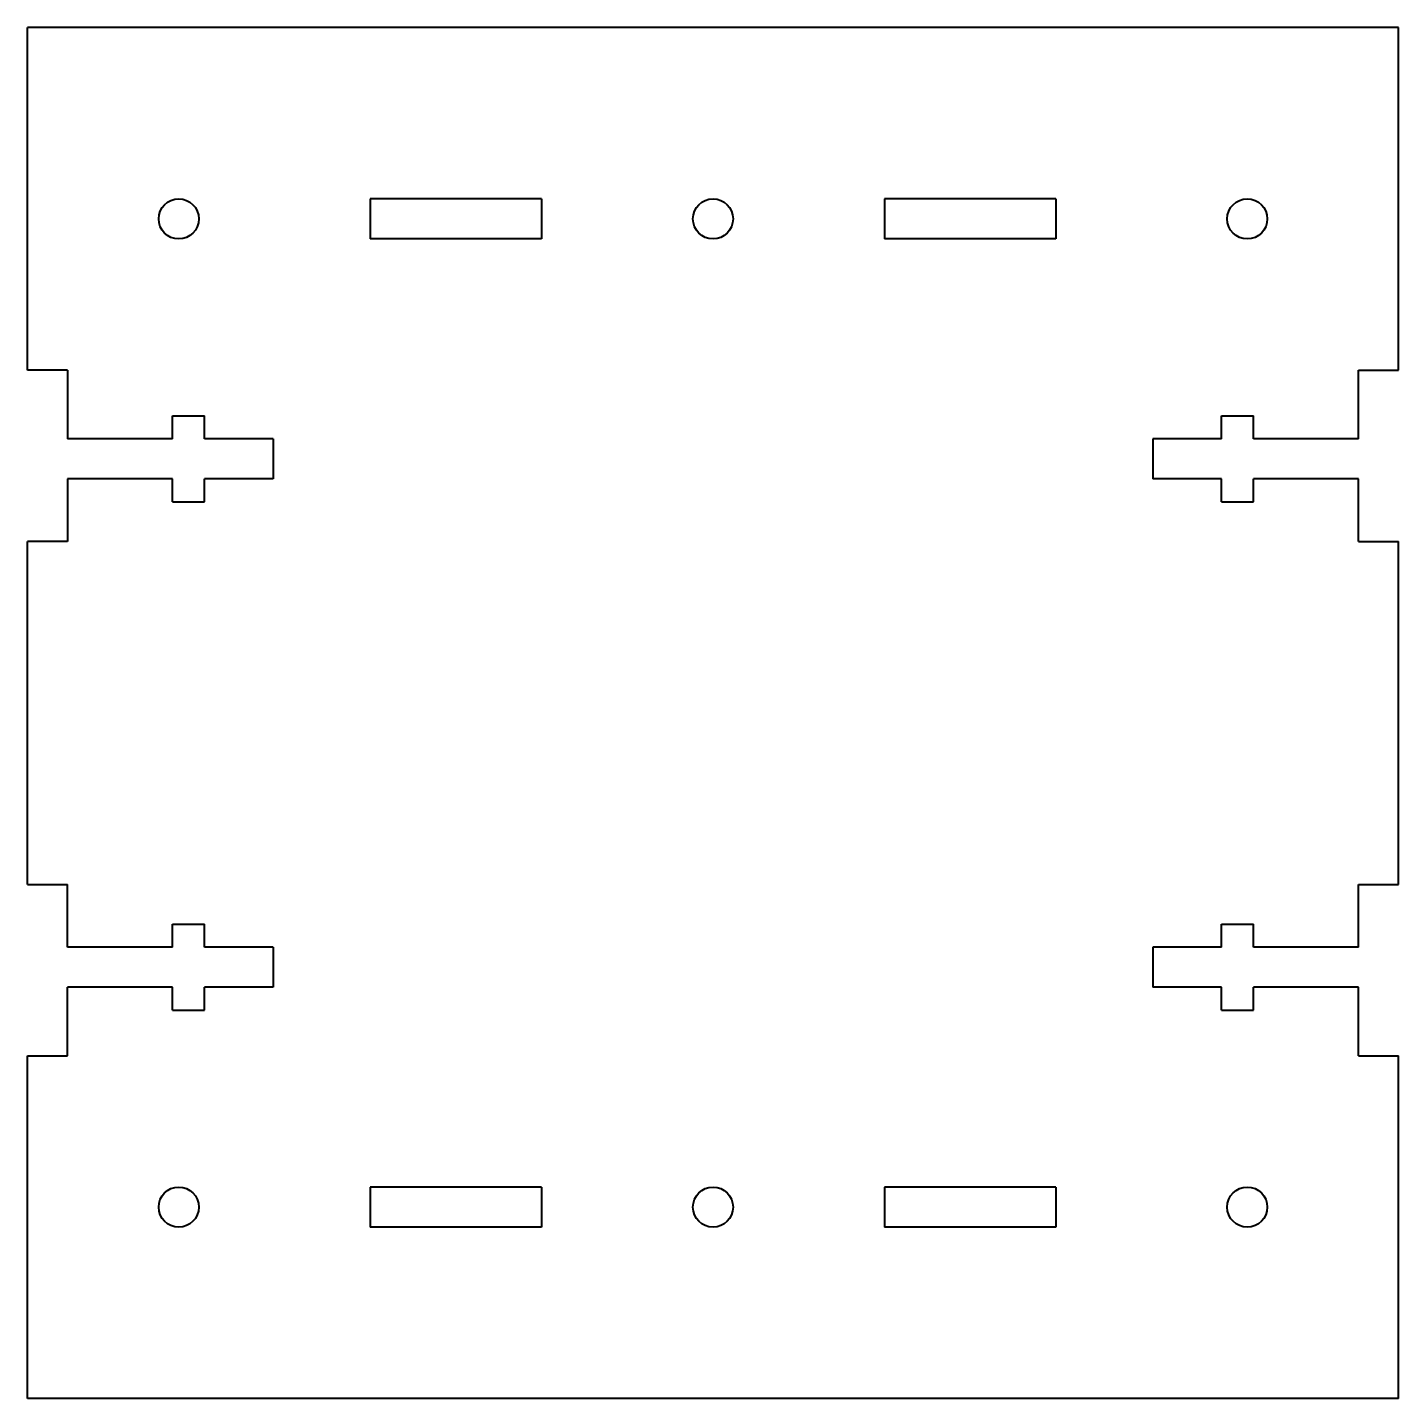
# Model space of a CAD drawing. Header units: inches. Extents: x -2 to 2, y -2 to 2.
import ezdxf

# ---------------------------------------------------------------- set-up
doc = ezdxf.new("R2010")
doc.units = ezdxf.units.IN
doc.header["$MEASUREMENT"] = 0
doc.layers.add('ModelSketch_Visible', color=7, linetype='Continuous', lineweight=40)

msp = doc.modelspace()

# ---------------------------------------------------------------- linework, layer by layer
at = {"layer": 'ModelSketch_Visible'}
for p, q in [((2, 2), (-2, 2)), ((-2, 1), (-2, 2)), ((2, 1), (2, 2)), ((-1, 1.5), (-1, 1.383)), ((-0.5, 1.5), (-1, 1.5)), ((-0.5, 1.5), (-0.5, 1.383)), ((0.5, 1.5), (0.5, 1.383)), ((1, 1.5), (0.5, 1.5)), ((1, 1.5), (1, 1.383)), ((-0.5, 1.383), (-1, 1.383)), ((1, 1.383), (0.5, 1.383)), ((-1.883, 1), (-2, 1)), ((-1.883, 1), (-1.883, 0.8)), ((1.883, 0.8), (1.883, 1)), ((1.883, 1), (2, 1)), ((-1.577, 0.8), (-1.577, 0.8665)), ((-1.577, 0.8665), (-1.483, 0.8665)), ((-1.483, 0.8), (-1.483, 0.8665)), ((1.483, 0.8), (1.483, 0.8665)), ((1.483, 0.8665), (1.577, 0.8665)), ((1.577, 0.8), (1.577, 0.8665)), ((-1.577, 0.8), (-1.883, 0.8)), ((-1.283, 0.8), (-1.483, 0.8)), ((-1.283, 0.8), (-1.283, 0.683)), ((1.283, 0.8), (1.283, 0.683)), ((1.483, 0.8), (1.283, 0.8)), ((1.883, 0.8), (1.577, 0.8)), ((-1.577, 0.683), (-1.883, 0.683)), ((-1.883, 0.683), (-1.883, 0.5)), ((-1.577, 0.6165), (-1.577, 0.683)), ((-1.283, 0.683), (-1.483, 0.683)), ((-1.483, 0.6165), (-1.483, 0.683)), ((1.483, 0.683), (1.283, 0.683)), ((1.483, 0.6165), (1.483, 0.683)), ((1.883, 0.683), (1.577, 0.683)), ((1.577, 0.6165), (1.577, 0.683)), ((1.883, 0.5), (1.883, 0.683)), ((-1.577, 0.6165), (-1.483, 0.6165)), ((1.483, 0.6165), (1.577, 0.6165)), ((-1.883, 0.5), (-2, 0.5)), ((-2, -0.5), (-2, 0.5)), ((1.883, 0.5), (2, 0.5)), ((2, -0.5), (2, 0.5)), ((-2, -0.5), (-1.883, -0.5)), ((-1.883, -0.683), (-1.883, -0.5)), ((1.883, -0.683), (1.883, -0.5)), ((1.883, -0.5), (2, -0.5)), ((-1.577, -0.683), (-1.577, -0.6165)), ((-1.577, -0.6165), (-1.483, -0.6165)), ((-1.483, -0.683), (-1.483, -0.6165)), ((1.483, -0.683), (1.483, -0.6165)), ((1.483, -0.6165), (1.577, -0.6165)), ((1.577, -0.683), (1.577, -0.6165)), ((-1.577, -0.683), (-1.883, -0.683)), ((-1.283, -0.683), (-1.483, -0.683)), ((-1.283, -0.683), (-1.283, -0.8)), ((1.283, -0.683), (1.283, -0.8)), ((1.483, -0.683), (1.283, -0.683)), ((1.883, -0.683), (1.577, -0.683)), ((-1.577, -0.8), (-1.883, -0.8)), ((-1.883, -1), (-1.883, -0.8)), ((-1.577, -0.8665), (-1.577, -0.8)), ((-1.283, -0.8), (-1.483, -0.8)), ((-1.483, -0.8665), (-1.483, -0.8)), ((1.483, -0.8), (1.283, -0.8)), ((1.483, -0.8665), (1.483, -0.8)), ((1.883, -0.8), (1.577, -0.8)), ((1.577, -0.8665), (1.577, -0.8)), ((1.883, -1), (1.883, -0.8)), ((-1.577, -0.8665), (-1.483, -0.8665)), ((1.483, -0.8665), (1.577, -0.8665)), ((-2, -1), (-1.883, -1)), ((-2, -2), (-2, -1)), ((1.883, -1), (2, -1)), ((2, -2), (2, -1)), ((-1, -1.383), (-1, -1.5)), ((-0.5, -1.383), (-1, -1.383)), ((-0.5, -1.383), (-0.5, -1.5)), ((0.5, -1.383), (0.5, -1.5)), ((1, -1.383), (0.5, -1.383)), ((1, -1.383), (1, -1.5)), ((-0.5, -1.5), (-1, -1.5)), ((1, -1.5), (0.5, -1.5)), ((2, -2), (-2, -2))]:
    msp.add_line(p, q, dxfattribs=at)
for centre in [(-1.5585, 1.4415), (0, 1.4415), (1.5585, 1.4415), (-1.5585, -1.4415), (0, -1.4415), (1.5585, -1.4415)]:
    msp.add_circle(centre, 0.0585, dxfattribs=at)

doc.saveas('drawing.dxf')
